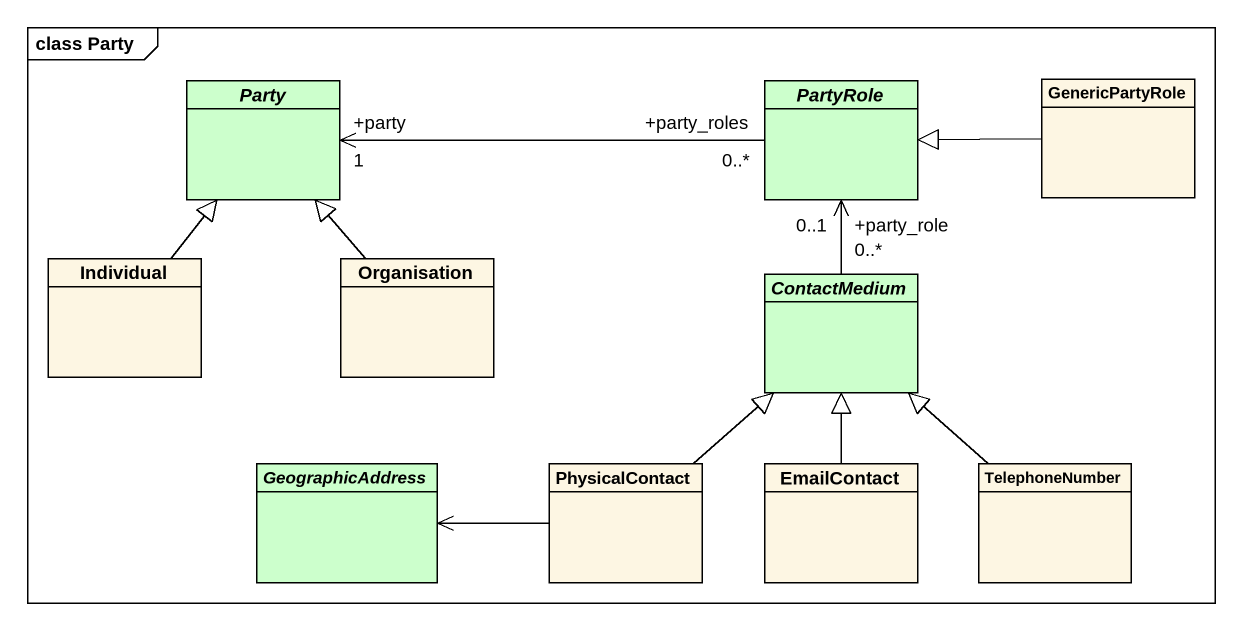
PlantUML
@startuml
mainframe class Party
hide circle
hide empty members
abstract class Party #CCFFCC
abstract class PartyRole #CCFFCC
class GenericPartyRole
class Individual
class Organisation
abstract class ContactMedium #CCFFCC
abstract class GeographicAddress #CCFFCC
class PhysicalContact
class EmailContact
class TelephoneNumber
PartyRole "+party_roles\n0..*" -left-> "+party\n1" Party
GenericPartyRole -left-|> PartyRole
Individual -up-|> Party
Organisation -up-|> Party
ContactMedium "0..*" -up-> "+party_role\n0..1" PartyRole
PhysicalContact -up-|> ContactMedium
PhysicalContact -left-> GeographicAddress
EmailContact -up-|> ContactMedium
TelephoneNumber -up-|> ContactMedium
@enduml
